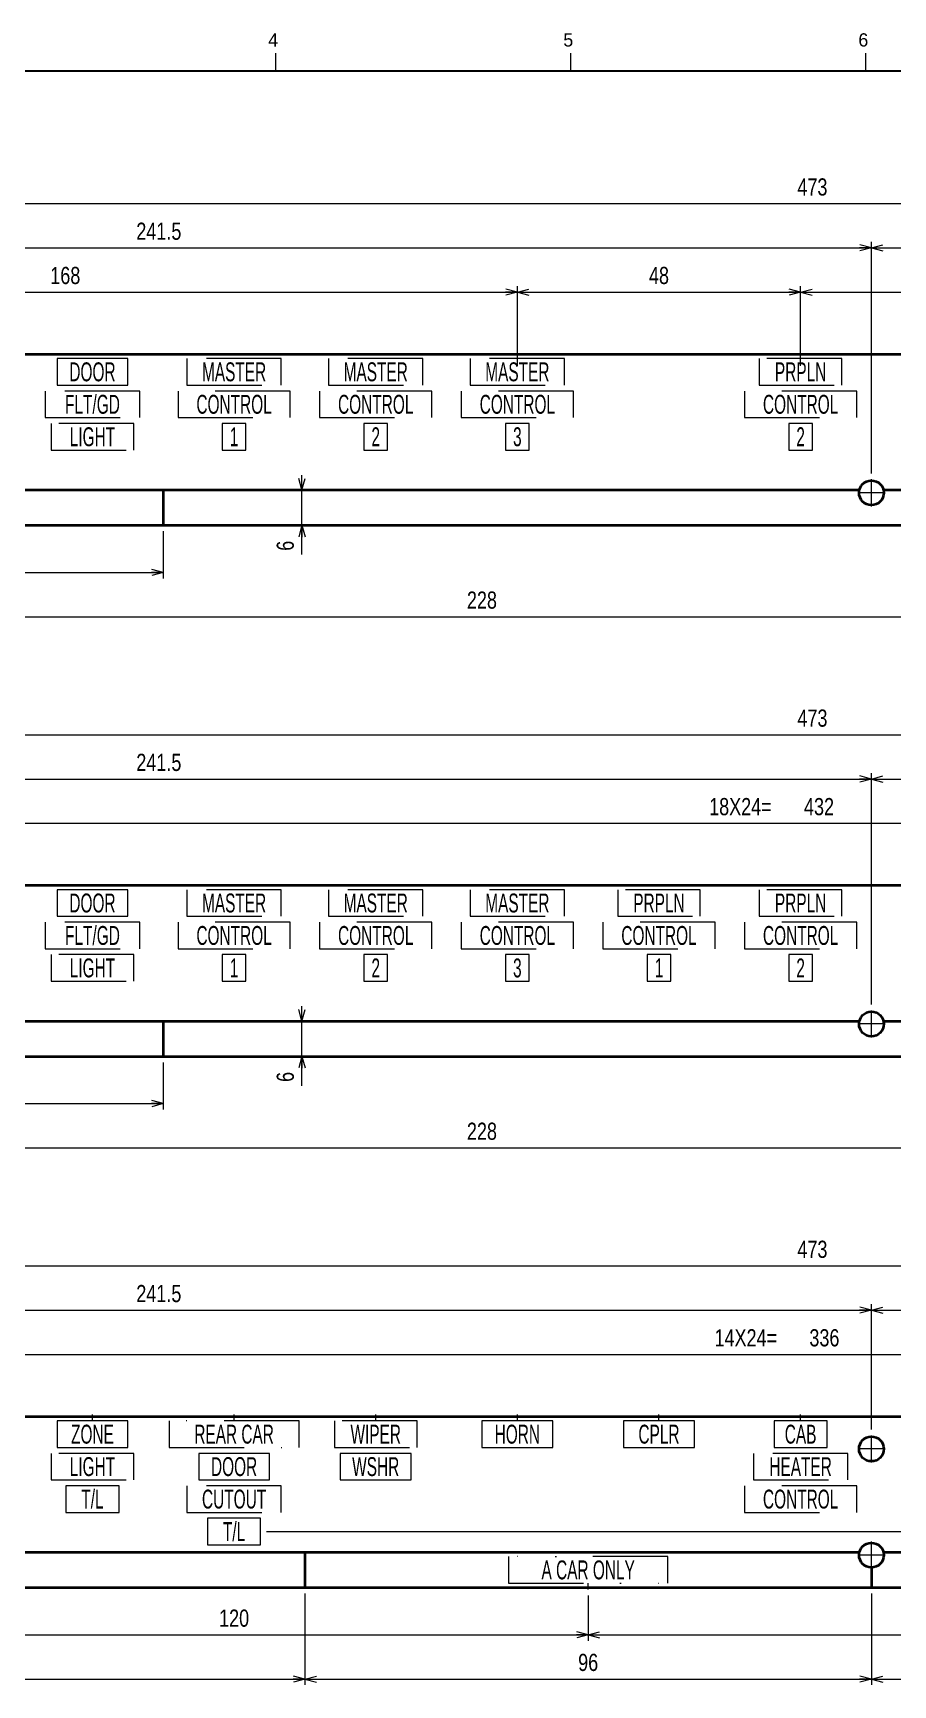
# Model space of a CAD drawing. Header units: millimetres. Extents: x 10 to 832, y 7 to 590.
# Drawn here: x 194.4 to 340.1, y 310.5 to 590.4 of the extents above; entities that cross this region are included whole.
import ezdxf
from ezdxf.enums import TextEntityAlignment as Align

# ---------------------------------------------------------------- set-up
doc = ezdxf.new("R2010")
doc.units = ezdxf.units.MM
doc.linetypes.add('DASHDOT', pattern=[25.3, 12.7, -6.3, 0, -6.3])
doc.linetypes.add('DIVIDE', pattern=[31.6, 12.7, -6.3, 0, -6.3, 0, -6.3])
for name, color, linetype in [('GR1_03', 7, 'Continuous'), ('GR1_08', 7, 'Continuous'), ('GR1_16', 7, 'Continuous'), ('図面枠B6M', 7, 'Continuous')]:
    doc.layers.add(name, color=color, linetype=linetype)
doc.styles.add('HG丸ｺﾞｼｯｸM-PRO', font='')
doc.styles.get('HG丸ｺﾞｼｯｸM-PRO').set_extended_font_data('HG丸ｺﾞｼｯｸM-PRO')

# ---------------------------------------------------------------- blocks, each defined once
blk = doc.blocks.new('BLKF023')
at = {"layer": '図面枠B6M', "color": 4, "linetype": 'Continuous', "lineweight": 13}
for p, q in [((235.5, 587), (235.5, 584)), ((285.5, 587), (285.5, 584)), ((335.5, 587), (335.5, 584))]:
    blk.add_line(p, q, dxfattribs=at)
at = {"layer": '図面枠B6M', "color": 2, "linetype": 'Continuous', "lineweight": 25}
blk.add_line((35.5, 584), (831.5, 584), dxfattribs=at)
at = {"layer": '図面枠B6M', "color": 4, "linetype": 'Continuous', "lineweight": 13, "style": 'HG丸ｺﾞｼｯｸM-PRO', "width": 1.003994}
for s, p in [('4', (234.29, 587.45)), ('5', (284.29, 587.45)), ('6', (334.29, 587.45))]:
    blk.add_text(s, height=2.25, dxfattribs=at).set_placement(p, align=Align.BOTTOM_LEFT)
blk = doc.blocks.new('FXTIP_ARROW_E')
at = {"color": 0, "linetype": 'Continuous', "lineweight": -2}
for q in [(-1, 0), (-0.97, 0.26), (-0.97, -0.26)]:
    blk.add_line((0, 0), q, dxfattribs=at)
blk = doc.blocks.new('FXTIP_ARROW_S')
at = {"color": 0, "linetype": 'Continuous', "lineweight": -2}
for q in [(-1, 0), (-0.97, 0.26), (-0.97, -0.26)]:
    blk.add_line((0, 0), q, dxfattribs=at)
blk = doc.blocks.new('BLKF038')
at = {"layer": 'GR1_03', "color": 4, "linetype": 'DIVIDE', "lineweight": 13}
for p, q in [((332.5, 349.76), (316.5, 349.76)), ((316.5, 349.76), (316.5, 345.26)), ((332.5, 345.26), (332.5, 349.76)), ((316.5, 345.26), (332.5, 345.26))]:
    blk.add_line(p, q, dxfattribs=at)
blk = doc.blocks.new('BLKF043')
at = {"layer": 'GR1_03', "color": 4, "linetype": 'DIVIDE', "lineweight": 13}
for p, q in [((259.5, 355.26), (245.5, 355.26)), ((245.5, 355.26), (245.5, 350.76)), ((259.5, 350.76), (259.5, 355.26)), ((245.5, 350.76), (259.5, 350.76))]:
    blk.add_line(p, q, dxfattribs=at)
blk = doc.blocks.new('BLKF044')
at = {"layer": 'GR1_03', "color": 4, "linetype": 'DIVIDE', "lineweight": 13}
for p, q in [((211.5, 349.76), (197.5, 349.76)), ((197.5, 349.76), (197.5, 345.26)), ((211.5, 345.26), (211.5, 349.76)), ((197.5, 345.26), (211.5, 345.26))]:
    blk.add_line(p, q, dxfattribs=at)
blk = doc.blocks.new('BLKF048')
at = {"layer": 'GR1_03', "color": 4, "linetype": 'DIVIDE', "lineweight": 13}
for p, q in [((334, 344.26), (315, 344.26)), ((315, 344.26), (315, 339.76)), ((334, 339.76), (334, 344.26)), ((315, 339.76), (334, 339.76))]:
    blk.add_line(p, q, dxfattribs=at)
blk = doc.blocks.new('BLKF056')
at = {"layer": 'GR1_03', "color": 4, "linetype": 'DIVIDE', "lineweight": 13}
for p, q in [((306.5, 355.26), (294.5, 355.26)), ((294.5, 355.26), (294.5, 350.76)), ((306.5, 350.76), (306.5, 355.26)), ((294.5, 350.76), (306.5, 350.76))]:
    blk.add_line(p, q, dxfattribs=at)
blk = doc.blocks.new('BLKF057')
at = {"layer": 'GR1_03', "color": 4, "linetype": 'DIVIDE', "lineweight": 13}
for p, q in [((282.5, 355.26), (270.5, 355.26)), ((270.5, 355.26), (270.5, 350.76)), ((282.5, 350.76), (282.5, 355.26)), ((270.5, 350.76), (282.5, 350.76))]:
    blk.add_line(p, q, dxfattribs=at)
blk = doc.blocks.new('BLKF058')
at = {"layer": 'GR1_03', "color": 4, "linetype": 'DIVIDE', "lineweight": 13}
for p, q in [((258.5, 349.76), (246.5, 349.76)), ((246.5, 349.76), (246.5, 345.26)), ((258.5, 345.26), (258.5, 349.76)), ((246.5, 345.26), (258.5, 345.26))]:
    blk.add_line(p, q, dxfattribs=at)
blk = doc.blocks.new('BLKF059')
at = {"layer": 'GR1_03', "color": 4, "linetype": 'DIVIDE', "lineweight": 13}
for p, q in [((210.5, 355.26), (198.5, 355.26)), ((198.5, 355.26), (198.5, 350.76)), ((210.5, 350.76), (210.5, 355.26)), ((198.5, 350.76), (210.5, 350.76))]:
    blk.add_line(p, q, dxfattribs=at)
blk = doc.blocks.new('BLKF060')
at = {"layer": 'GR1_03', "color": 4, "linetype": 'DIVIDE', "lineweight": 13}
for p, q in [((209, 344.26), (200, 344.26)), ((200, 344.26), (200, 339.76)), ((209, 339.76), (209, 344.26)), ((200, 339.76), (209, 339.76))]:
    blk.add_line(p, q, dxfattribs=at)
blk = doc.blocks.new('BLKF063')
at = {"layer": 'GR1_03', "color": 4, "linetype": 'DIVIDE', "lineweight": 13}
for p, q in [((329, 355.26), (320, 355.26)), ((320, 355.26), (320, 350.76)), ((329, 350.76), (329, 355.26)), ((320, 350.76), (329, 350.76))]:
    blk.add_line(p, q, dxfattribs=at)
blk = doc.blocks.new('BLKF066')
at = {"layer": 'GR1_03', "color": 4, "linetype": 'DIVIDE', "lineweight": 13}
for p, q in [((302, 332.26), (275, 332.26)), ((275, 332.26), (275, 327.76)), ((302, 327.76), (302, 332.26)), ((275, 327.76), (302, 327.76))]:
    blk.add_line(p, q, dxfattribs=at)
blk = doc.blocks.new('BLKF187')
at = {"layer": 'GR1_03', "color": 4, "linetype": 'DIVIDE', "lineweight": 13}
for p, q in [((210.5, 445.26), (198.5, 445.26)), ((198.5, 445.26), (198.5, 440.76)), ((210.5, 440.76), (210.5, 445.26)), ((198.5, 440.76), (210.5, 440.76))]:
    blk.add_line(p, q, dxfattribs=at)
blk = doc.blocks.new('BLKF192')
at = {"layer": 'GR1_03', "color": 4, "linetype": 'DIVIDE', "lineweight": 13}
for p, q in [((212.5, 439.76), (196.5, 439.76)), ((196.5, 439.76), (196.5, 435.26)), ((212.5, 435.26), (212.5, 439.76)), ((196.5, 435.26), (212.5, 435.26))]:
    blk.add_line(p, q, dxfattribs=at)
blk = doc.blocks.new('BLKF193')
at = {"layer": 'GR1_03', "color": 4, "linetype": 'DIVIDE', "lineweight": 13}
for p, q in [((236.5, 445.26), (220.5, 445.26)), ((220.5, 445.26), (220.5, 440.76)), ((236.5, 440.76), (236.5, 445.26)), ((220.5, 440.76), (236.5, 440.76))]:
    blk.add_line(p, q, dxfattribs=at)
blk = doc.blocks.new('BLKF194')
at = {"layer": 'GR1_03', "color": 4, "linetype": 'DIVIDE', "lineweight": 13}
for p, q in [((260.5, 445.26), (244.5, 445.26)), ((244.5, 445.26), (244.5, 440.76)), ((260.5, 440.76), (260.5, 445.26)), ((244.5, 440.76), (260.5, 440.76))]:
    blk.add_line(p, q, dxfattribs=at)
blk = doc.blocks.new('BLKF195')
at = {"layer": 'GR1_03', "color": 4, "linetype": 'DIVIDE', "lineweight": 13}
for p, q in [((284.5, 445.26), (268.5, 445.26)), ((268.5, 445.26), (268.5, 440.76)), ((284.5, 440.76), (284.5, 445.26)), ((268.5, 440.76), (284.5, 440.76))]:
    blk.add_line(p, q, dxfattribs=at)
blk = doc.blocks.new('BLKF200')
at = {"layer": 'GR1_03', "color": 4, "linetype": 'DIVIDE', "lineweight": 13}
for p, q in [((331.5, 445.26), (317.5, 445.26)), ((317.5, 445.26), (317.5, 440.76)), ((331.5, 440.76), (331.5, 445.26)), ((317.5, 440.76), (331.5, 440.76))]:
    blk.add_line(p, q, dxfattribs=at)
blk = doc.blocks.new('BLKF201')
at = {"layer": 'GR1_03', "color": 4, "linetype": 'DIVIDE', "lineweight": 13}
for p, q in [((307.5, 445.26), (293.5, 445.26)), ((293.5, 445.26), (293.5, 440.76)), ((307.5, 440.76), (307.5, 445.26)), ((293.5, 440.76), (307.5, 440.76))]:
    blk.add_line(p, q, dxfattribs=at)
blk = doc.blocks.new('BLKF202')
at = {"layer": 'GR1_03', "color": 4, "linetype": 'DIVIDE', "lineweight": 13}
for p, q in [((211.5, 434.26), (197.5, 434.26)), ((197.5, 434.26), (197.5, 429.76)), ((211.5, 429.76), (211.5, 434.26)), ((197.5, 429.76), (211.5, 429.76))]:
    blk.add_line(p, q, dxfattribs=at)
blk = doc.blocks.new('BLKF212')
at = {"layer": 'GR1_03', "color": 4, "linetype": 'DIVIDE', "lineweight": 13}
for p, q in [((238, 439.76), (219, 439.76)), ((219, 439.76), (219, 435.26)), ((238, 435.26), (238, 439.76)), ((219, 435.26), (238, 435.26))]:
    blk.add_line(p, q, dxfattribs=at)
blk = doc.blocks.new('BLKF213')
at = {"layer": 'GR1_03', "color": 4, "linetype": 'DIVIDE', "lineweight": 13}
for p, q in [((262, 439.76), (243, 439.76)), ((243, 439.76), (243, 435.26)), ((262, 435.26), (262, 439.76)), ((243, 435.26), (262, 435.26))]:
    blk.add_line(p, q, dxfattribs=at)
blk = doc.blocks.new('BLKF214')
at = {"layer": 'GR1_03', "color": 4, "linetype": 'DIVIDE', "lineweight": 13}
for p, q in [((286, 439.76), (267, 439.76)), ((267, 439.76), (267, 435.26)), ((286, 435.26), (286, 439.76)), ((267, 435.26), (286, 435.26))]:
    blk.add_line(p, q, dxfattribs=at)
blk = doc.blocks.new('BLKF215')
at = {"layer": 'GR1_03', "color": 4, "linetype": 'DIVIDE', "lineweight": 13}
for p, q in [((310, 439.76), (291, 439.76)), ((291, 439.76), (291, 435.26)), ((310, 435.26), (310, 439.76)), ((291, 435.26), (310, 435.26))]:
    blk.add_line(p, q, dxfattribs=at)
blk = doc.blocks.new('BLKF216')
at = {"layer": 'GR1_03', "color": 4, "linetype": 'DIVIDE', "lineweight": 13}
for p, q in [((334, 439.76), (315, 439.76)), ((315, 439.76), (315, 435.26)), ((334, 435.26), (334, 439.76)), ((315, 435.26), (334, 435.26))]:
    blk.add_line(p, q, dxfattribs=at)
blk = doc.blocks.new('BLKF222')
at = {"layer": 'GR1_03', "color": 4, "linetype": 'DIVIDE', "lineweight": 13}
for p, q in [((230.5, 434.26), (226.5, 434.26)), ((226.5, 434.26), (226.5, 429.76)), ((230.5, 429.76), (230.5, 434.26)), ((226.5, 429.76), (230.5, 429.76))]:
    blk.add_line(p, q, dxfattribs=at)
blk = doc.blocks.new('BLKF223')
at = {"layer": 'GR1_03', "color": 4, "linetype": 'DIVIDE', "lineweight": 13}
for p, q in [((254.5, 434.26), (250.5, 434.26)), ((250.5, 434.26), (250.5, 429.76)), ((254.5, 429.76), (254.5, 434.26)), ((250.5, 429.76), (254.5, 429.76))]:
    blk.add_line(p, q, dxfattribs=at)
blk = doc.blocks.new('BLKF224')
at = {"layer": 'GR1_03', "color": 4, "linetype": 'DIVIDE', "lineweight": 13}
for p, q in [((278.5, 434.26), (274.5, 434.26)), ((274.5, 434.26), (274.5, 429.76)), ((278.5, 429.76), (278.5, 434.26)), ((274.5, 429.76), (278.5, 429.76))]:
    blk.add_line(p, q, dxfattribs=at)
blk = doc.blocks.new('BLKF225')
at = {"layer": 'GR1_03', "color": 4, "linetype": 'DIVIDE', "lineweight": 13}
for p, q in [((302.5, 434.26), (298.5, 434.26)), ((298.5, 434.26), (298.5, 429.76)), ((302.5, 429.76), (302.5, 434.26)), ((298.5, 429.76), (302.5, 429.76))]:
    blk.add_line(p, q, dxfattribs=at)
blk = doc.blocks.new('BLKF226')
at = {"layer": 'GR1_03', "color": 4, "linetype": 'DIVIDE', "lineweight": 13}
for p, q in [((326.5, 434.26), (322.5, 434.26)), ((322.5, 434.26), (322.5, 429.76)), ((326.5, 429.76), (326.5, 434.26)), ((322.5, 429.76), (326.5, 429.76))]:
    blk.add_line(p, q, dxfattribs=at)
blk = doc.blocks.new('BLKF245')
at = {"layer": 'GR1_03', "color": 4, "linetype": 'DIVIDE', "lineweight": 13}
for p, q in [((210.5, 535.26), (198.5, 535.26)), ((198.5, 535.26), (198.5, 530.76)), ((210.5, 530.76), (210.5, 535.26)), ((198.5, 530.76), (210.5, 530.76))]:
    blk.add_line(p, q, dxfattribs=at)
blk = doc.blocks.new('BLKF249')
at = {"layer": 'GR1_03', "color": 4, "linetype": 'DIVIDE', "lineweight": 13}
for p, q in [((212.5, 529.76), (196.5, 529.76)), ((196.5, 529.76), (196.5, 525.26)), ((212.5, 525.26), (212.5, 529.76)), ((196.5, 525.26), (212.5, 525.26))]:
    blk.add_line(p, q, dxfattribs=at)
blk = doc.blocks.new('BLKF250')
at = {"layer": 'GR1_03', "color": 4, "linetype": 'DIVIDE', "lineweight": 13}
for p, q in [((236.5, 535.26), (220.5, 535.26)), ((220.5, 535.26), (220.5, 530.76)), ((236.5, 530.76), (236.5, 535.26)), ((220.5, 530.76), (236.5, 530.76))]:
    blk.add_line(p, q, dxfattribs=at)
blk = doc.blocks.new('BLKF251')
at = {"layer": 'GR1_03', "color": 4, "linetype": 'DIVIDE', "lineweight": 13}
for p, q in [((260.5, 535.26), (244.5, 535.26)), ((244.5, 535.26), (244.5, 530.76)), ((260.5, 530.76), (260.5, 535.26)), ((244.5, 530.76), (260.5, 530.76))]:
    blk.add_line(p, q, dxfattribs=at)
blk = doc.blocks.new('BLKF252')
at = {"layer": 'GR1_03', "color": 4, "linetype": 'DIVIDE', "lineweight": 13}
for p, q in [((284.5, 535.26), (268.5, 535.26)), ((268.5, 535.26), (268.5, 530.76)), ((284.5, 530.76), (284.5, 535.26)), ((268.5, 530.76), (284.5, 530.76))]:
    blk.add_line(p, q, dxfattribs=at)
blk = doc.blocks.new('BLKF256')
at = {"layer": 'GR1_03', "color": 4, "linetype": 'DIVIDE', "lineweight": 13}
for p, q in [((331.5, 535.26), (317.5, 535.26)), ((317.5, 535.26), (317.5, 530.76)), ((331.5, 530.76), (331.5, 535.26)), ((317.5, 530.76), (331.5, 530.76))]:
    blk.add_line(p, q, dxfattribs=at)
blk = doc.blocks.new('BLKF257')
at = {"layer": 'GR1_03', "color": 4, "linetype": 'DIVIDE', "lineweight": 13}
for p, q in [((211.5, 524.26), (197.5, 524.26)), ((197.5, 524.26), (197.5, 519.76)), ((211.5, 519.76), (211.5, 524.26)), ((197.5, 519.76), (211.5, 519.76))]:
    blk.add_line(p, q, dxfattribs=at)
blk = doc.blocks.new('BLKF266')
at = {"layer": 'GR1_03', "color": 4, "linetype": 'DIVIDE', "lineweight": 13}
for p, q in [((238, 529.76), (219, 529.76)), ((219, 529.76), (219, 525.26)), ((238, 525.26), (238, 529.76)), ((219, 525.26), (238, 525.26))]:
    blk.add_line(p, q, dxfattribs=at)
blk = doc.blocks.new('BLKF267')
at = {"layer": 'GR1_03', "color": 4, "linetype": 'DIVIDE', "lineweight": 13}
for p, q in [((262, 529.76), (243, 529.76)), ((243, 529.76), (243, 525.26)), ((262, 525.26), (262, 529.76)), ((243, 525.26), (262, 525.26))]:
    blk.add_line(p, q, dxfattribs=at)
blk = doc.blocks.new('BLKF268')
at = {"layer": 'GR1_03', "color": 4, "linetype": 'DIVIDE', "lineweight": 13}
for p, q in [((286, 529.76), (267, 529.76)), ((267, 529.76), (267, 525.26)), ((286, 525.26), (286, 529.76)), ((267, 525.26), (286, 525.26))]:
    blk.add_line(p, q, dxfattribs=at)
blk = doc.blocks.new('BLKF269')
at = {"layer": 'GR1_03', "color": 4, "linetype": 'DIVIDE', "lineweight": 13}
for p, q in [((334, 529.76), (315, 529.76)), ((315, 529.76), (315, 525.26)), ((334, 525.26), (334, 529.76)), ((315, 525.26), (334, 525.26))]:
    blk.add_line(p, q, dxfattribs=at)
blk = doc.blocks.new('BLKF274')
at = {"layer": 'GR1_03', "color": 4, "linetype": 'DIVIDE', "lineweight": 13}
for p, q in [((230.5, 524.26), (226.5, 524.26)), ((226.5, 524.26), (226.5, 519.76)), ((230.5, 519.76), (230.5, 524.26)), ((226.5, 519.76), (230.5, 519.76))]:
    blk.add_line(p, q, dxfattribs=at)
blk = doc.blocks.new('BLKF275')
at = {"layer": 'GR1_03', "color": 4, "linetype": 'DIVIDE', "lineweight": 13}
for p, q in [((254.5, 524.26), (250.5, 524.26)), ((250.5, 524.26), (250.5, 519.76)), ((254.5, 519.76), (254.5, 524.26)), ((250.5, 519.76), (254.5, 519.76))]:
    blk.add_line(p, q, dxfattribs=at)
blk = doc.blocks.new('BLKF276')
at = {"layer": 'GR1_03', "color": 4, "linetype": 'DIVIDE', "lineweight": 13}
for p, q in [((278.5, 524.26), (274.5, 524.26)), ((274.5, 524.26), (274.5, 519.76)), ((278.5, 519.76), (278.5, 524.26)), ((274.5, 519.76), (278.5, 519.76))]:
    blk.add_line(p, q, dxfattribs=at)
blk = doc.blocks.new('BLKF277')
at = {"layer": 'GR1_03', "color": 4, "linetype": 'DIVIDE', "lineweight": 13}
for p, q in [((326.5, 524.26), (322.5, 524.26)), ((322.5, 524.26), (322.5, 519.76)), ((326.5, 519.76), (326.5, 524.26)), ((322.5, 519.76), (326.5, 519.76))]:
    blk.add_line(p, q, dxfattribs=at)
blk = doc.blocks.new('BLKF291')
at = {"layer": 'GR1_03', "color": 4, "linetype": 'DIVIDE', "lineweight": 13}
for p, q in [((236.5, 344.26), (220.5, 344.26)), ((220.5, 344.26), (220.5, 339.76)), ((236.5, 339.76), (236.5, 344.26)), ((220.5, 339.76), (236.5, 339.76))]:
    blk.add_line(p, q, dxfattribs=at)
blk = doc.blocks.new('BLKF292')
at = {"layer": 'GR1_03', "color": 4, "linetype": 'DIVIDE', "lineweight": 13}
for p, q in [((233, 338.76), (224, 338.76)), ((224, 338.76), (224, 334.26)), ((233, 334.26), (233, 338.76)), ((224, 334.26), (233, 334.26))]:
    blk.add_line(p, q, dxfattribs=at)
blk = doc.blocks.new('BLKF293')
at = {"layer": 'GR1_03', "color": 4, "linetype": 'DIVIDE', "lineweight": 13}
for p, q in [((234.5, 349.76), (222.5, 349.76)), ((222.5, 349.76), (222.5, 345.26)), ((234.5, 345.26), (234.5, 349.76)), ((222.5, 345.26), (234.5, 345.26))]:
    blk.add_line(p, q, dxfattribs=at)
blk = doc.blocks.new('BLKF294')
at = {"layer": 'GR1_03', "color": 4, "linetype": 'DIVIDE', "lineweight": 13}
for p, q in [((239.5, 355.26), (217.5, 355.26)), ((217.5, 355.26), (217.5, 350.76)), ((239.5, 350.76), (239.5, 355.26)), ((217.5, 350.76), (239.5, 350.76))]:
    blk.add_line(p, q, dxfattribs=at)
blk = doc.blocks.new('BLKF304')
at = {"layer": 'GR1_08', "color": 3, "linetype": 'Continuous', "lineweight": 35}
for p, q in [((94, 536.01), (559, 536.01)), ((97.04, 513.01), (334.46, 513.01)), ((216.5, 513.01), (216.5, 507.01)), ((338.54, 513.01), (555.96, 513.01)), ((94, 507.01), (559, 507.01))]:
    blk.add_line(p, q, dxfattribs=at)
blk.add_circle((336.5, 512.51), 2.1, dxfattribs=at)
blk = doc.blocks.new('BLKF303')
at = {"layer": 'GR1_08', "color": 3, "linetype": 'Continuous', "lineweight": 35}
blk.add_blockref('BLKF304', (0, 0), dxfattribs=at)
blk = doc.blocks.new('BLKF306')
at = {"layer": 'GR1_08', "color": 3, "linetype": 'Continuous', "lineweight": 35}
for p, q in [((94, 446.01), (559, 446.01)), ((97.04, 423.01), (334.46, 423.01)), ((216.5, 423.01), (216.5, 417.01)), ((338.54, 423.01), (555.96, 423.01)), ((94, 417.01), (559, 417.01))]:
    blk.add_line(p, q, dxfattribs=at)
blk.add_circle((336.5, 422.51), 2.1, dxfattribs=at)
blk = doc.blocks.new('BLKF305')
at = {"layer": 'GR1_08', "color": 3, "linetype": 'Continuous', "lineweight": 35}
blk.add_blockref('BLKF306', (0, 0), dxfattribs=at)
blk = doc.blocks.new('BLKF308')
at = {"layer": 'GR1_08', "color": 3, "linetype": 'Continuous', "lineweight": 35}
for p, q in [((94, 356.01), (559, 356.01)), ((97.04, 333.01), (334.46, 333.01)), ((240.5, 333.01), (240.5, 327.01)), ((336.5, 330.41), (336.5, 327.01)), ((338.54, 333.01), (555.96, 333.01)), ((94, 327.01), (559, 327.01))]:
    blk.add_line(p, q, dxfattribs=at)
for centre in [(336.5, 350.51), (336.5, 332.51)]:
    blk.add_circle(centre, 2.1, dxfattribs=at)
blk = doc.blocks.new('BLKF307')
at = {"layer": 'GR1_08', "color": 3, "linetype": 'Continuous', "lineweight": 35}
blk.add_blockref('BLKF308', (0, 0), dxfattribs=at)

msp = doc.modelspace()

# ---------------------------------------------------------------- linework, layer by layer
at = {"layer": 'GR1_08', "color": 4, "linetype": 'DASHDOT', "lineweight": 13}
for p, q in [((338.8, 512.51), (334.2, 512.51)), ((336.5, 510.21), (336.5, 514.81)), ((336.5, 420.21), (336.5, 424.81)), ((338.8, 422.51), (334.2, 422.51)), ((204.5, 355.26), (204.5, 356.34)), ((228.5, 355.26), (228.5, 356.34)), ((252.5, 355.26), (252.5, 356.34)), ((276.5, 355.26), (276.5, 356.34)), ((300.5, 355.26), (300.5, 356.34)), ((324.5, 355.26), (324.5, 356.34)), ((338.8, 350.51), (334.2, 350.51)), ((336.5, 330.21), (336.5, 334.81)), ((338.8, 332.51), (334.2, 332.51)), ((288.5, 326.69), (288.5, 327.76))]:
    msp.add_line(p, q, dxfattribs=at)
at = {"layer": 'GR1_16', "color": 4, "linetype": 'Continuous', "lineweight": 13}
for p, q in [((90, 561.51), (563, 561.51)), ((336.5, 515.81), (336.5, 555.01)), ((95, 554.01), (336.5, 554.01)), ((336.5, 554.01), (360.5, 554.01)), ((108.5, 546.51), (276.5, 546.51)), ((276.5, 534.01), (276.5, 547.51)), ((276.5, 546.51), (324.5, 546.51)), ((324.5, 534.01), (324.5, 547.51)), ((324.5, 546.51), (372.5, 546.51)), ((240, 513.01), (240, 515.51)), ((240, 507.01), (240, 513.01)), ((240, 502.05), (240, 507.01)), ((216.5, 506.01), (216.5, 498.01)), ((90, 499.01), (216.5, 499.01)), ((156.5, 491.51), (384.5, 491.51)), ((90, 471.51), (563, 471.51)), ((336.5, 425.81), (336.5, 465.01)), ((95, 464.01), (336.5, 464.01)), ((336.5, 464.01), (360.5, 464.01)), ((108.5, 456.51), (540.5, 456.51)), ((240, 423.01), (240, 425.51)), ((240, 417.01), (240, 423.01)), ((216.5, 416.01), (216.5, 408.01)), ((240, 412.05), (240, 417.01)), ((90, 409.01), (216.5, 409.01)), ((156.5, 401.51), (384.5, 401.51)), ((90, 381.51), (563, 381.51)), ((95, 374.01), (336.5, 374.01)), ((336.5, 353.81), (336.5, 375.01)), ((336.5, 374.01), (558, 374.01)), ((156.5, 366.51), (492.5, 366.51)), ((234, 336.51), (598.5, 336.51)), ((240.5, 326.01), (240.5, 310.51)), ((288.5, 325.69), (288.5, 318.01)), ((336.5, 326.01), (336.5, 310.51)), ((168.5, 319.01), (288.5, 319.01)), ((288.5, 319.01), (408.5, 319.01)), ((90, 311.51), (240.5, 311.51)), ((240.5, 311.51), (336.5, 311.51)), ((336.5, 311.51), (480.5, 311.51))]:
    msp.add_line(p, q, dxfattribs=at)
at = {"layer": 'GR1_16', "color": 4, "linetype": 'DASHDOT', "lineweight": 13}
msp.add_line((336.5, 348.21), (336.5, 352.81), dxfattribs=at)

# ---------------------------------------------------------------- block references
at = {"layer": 'GR1_03', "color": 4, "linetype": 'DIVIDE', "lineweight": 13}
for name in ['BLKF245', 'BLKF250', 'BLKF251', 'BLKF252', 'BLKF256', 'BLKF249', 'BLKF266', 'BLKF267', 'BLKF268', 'BLKF269', 'BLKF257', 'BLKF274', 'BLKF275', 'BLKF276', 'BLKF277', 'BLKF187', 'BLKF193', 'BLKF194', 'BLKF195', 'BLKF201', 'BLKF200', 'BLKF192', 'BLKF212', 'BLKF213', 'BLKF214', 'BLKF215', 'BLKF216', 'BLKF202', 'BLKF222', 'BLKF223', 'BLKF224', 'BLKF225', 'BLKF226', 'BLKF059', 'BLKF294', 'BLKF043', 'BLKF057', 'BLKF056', 'BLKF063', 'BLKF044', 'BLKF293', 'BLKF058', 'BLKF038', 'BLKF060', 'BLKF291', 'BLKF048', 'BLKF292', 'BLKF066']:
    msp.add_blockref(name, (0, 0), dxfattribs=at)
at = {"layer": 'GR1_08', "color": 3, "linetype": 'Continuous', "lineweight": 35}
for name in ['BLKF303', 'BLKF305', 'BLKF307']:
    msp.add_blockref(name, (0, 0), dxfattribs=at)
at = {"layer": 'GR1_16', "color": 4, "linetype": 'Continuous', "lineweight": 13, "xscale": 2, "yscale": 2}
for name, p, rotation in [('FXTIP_ARROW_E', (336.5, 554.01), 360), ('FXTIP_ARROW_S', (336.5, 554.01), 180), ('FXTIP_ARROW_E', (276.5, 546.51), 360), ('FXTIP_ARROW_S', (276.5, 546.51), 180), ('FXTIP_ARROW_E', (324.5, 546.51), 360), ('FXTIP_ARROW_S', (324.5, 546.51), 180), ('FXTIP_ARROW_S', (240, 513.01), 270), ('FXTIP_ARROW_E', (240, 507.01), 90), ('FXTIP_ARROW_E', (216.5, 499.01), 360), ('FXTIP_ARROW_E', (336.5, 464.01), 360), ('FXTIP_ARROW_S', (336.5, 464.01), 180), ('FXTIP_ARROW_S', (240, 423.01), 270), ('FXTIP_ARROW_E', (240, 417.01), 90), ('FXTIP_ARROW_E', (216.5, 409.01), 360), ('FXTIP_ARROW_E', (336.5, 374.01), 360), ('FXTIP_ARROW_S', (336.5, 374.01), 180), ('FXTIP_ARROW_E', (288.5, 319.01), 360), ('FXTIP_ARROW_S', (288.5, 319.01), 180), ('FXTIP_ARROW_E', (240.5, 311.51), 360), ('FXTIP_ARROW_S', (240.5, 311.51), 180), ('FXTIP_ARROW_E', (336.5, 311.51), 360), ('FXTIP_ARROW_S', (336.5, 311.51), 180)]:
    msp.add_blockref(name, p, dxfattribs=dict(at, rotation=rotation))
at = {"layer": '図面枠B6M', "color": 4, "linetype": 'Continuous', "lineweight": 13}
msp.add_blockref('BLKF023', (0, 0), dxfattribs=at)

# ---------------------------------------------------------------- texts
at = {"layer": 'GR1_08', "color": 3, "linetype": 'Continuous', "lineweight": 35, "style": 'HG丸ｺﾞｼｯｸM-PRO'}
for s, width, p in [('DOOR', 0.60989, (204.5, 533.01)), ('MASTER', 0.60993, (228.5, 533.01)), ('MASTER', 0.60993, (252.5, 533.01)), ('MASTER', 0.60993, (276.5, 533.01)), ('PRPLN', 0.610684, (324.5, 533.01)), ('FLT/GD', 0.611526, (204.5, 527.51)), ('CONTROL', 0.610162, (228.5, 527.51)), ('CONTROL', 0.610162, (252.5, 527.51)), ('CONTROL', 0.610162, (276.5, 527.51)), ('CONTROL', 0.610162, (324.5, 527.51)), ('LIGHT', 0.610954, (204.5, 522.01)), ('1', 0.60898, (228.5, 522.01)), ('2', 0.60898, (252.5, 522.01)), ('3', 0.60898, (276.5, 522.01)), ('2', 0.60898, (324.5, 522.01)), ('DOOR', 0.60989, (204.5, 443.01)), ('MASTER', 0.60993, (228.5, 443.01)), ('MASTER', 0.60993, (252.5, 443.01)), ('MASTER', 0.60993, (276.5, 443.01)), ('PRPLN', 0.610684, (300.5, 443.01)), ('PRPLN', 0.610684, (324.5, 443.01)), ('FLT/GD', 0.611526, (204.5, 437.51)), ('CONTROL', 0.610162, (228.5, 437.51)), ('CONTROL', 0.610162, (252.5, 437.51)), ('CONTROL', 0.610162, (276.5, 437.51)), ('CONTROL', 0.610162, (300.5, 437.51)), ('CONTROL', 0.610162, (324.5, 437.51)), ('LIGHT', 0.610954, (204.5, 432.01)), ('1', 0.60898, (228.5, 432.01)), ('2', 0.60898, (252.5, 432.01)), ('3', 0.60898, (276.5, 432.01)), ('1', 0.60898, (300.5, 432.01)), ('2', 0.60898, (324.5, 432.01)), ('ZONE', 0.60941, (204.5, 353.01)), ('REAR CAR', 0.609532, (228.5, 353.01)), ('WIPER', 0.609625, (252.5, 353.01)), ('HORN', 0.610236, (276.5, 353.01)), ('CPLR', 0.61048, (300.5, 353.01)), ('CAB', 0.610667, (324.5, 353.01)), ('LIGHT', 0.610954, (204.5, 347.51)), ('DOOR', 0.60989, (228.5, 347.51)), ('WSHR', 0.611037, (252.5, 347.51)), ('HEATER', 0.609815, (324.5, 347.51)), ('T/L', 0.611238, (204.5, 342.01)), ('CUTOUT', 0.610568, (228.5, 342.01)), ('CONTROL', 0.610162, (324.5, 342.01)), ('T/L', 0.611238, (228.5, 336.51)), ('A CAR ONLY', 0.610068, (288.5, 330.01))]:
    msp.add_text(s, height=3.2, dxfattribs=dict(at, width=width)).set_placement(p, align=Align.MIDDLE_CENTER)
at = {"layer": 'GR1_16', "color": 3, "linetype": 'Continuous', "lineweight": 35, "style": 'HG丸ｺﾞｼｯｸM-PRO'}
for s, height, rotation, width, p in [('473', 2.909, 0, 0.784542, (326.5, 562.01)), ('241.5', 2.909, 0, 0.7847, (215.75, 554.51)), ('168', 2.909, 0, 0.784542, (199.9, 547.01)), ('48', 2.909, 0, 0.784542, (300.5, 547.01)), ('6', 2.91, 90, 0.784542, (239.5, 503.54)), ('228', 2.909, 0, 0.784542, (270.5, 492.01)), ('473', 2.909, 0, 0.784542, (326.5, 472.01)), ('241.5', 2.909, 0, 0.7847, (215.75, 464.51)), ('18X24=', 2.909, 0, 0.783889, (314.3, 457.01)), ('432', 2.909, 0, 0.784542, (327.62, 457.01)), ('6', 2.91, 90, 0.784542, (239.5, 413.54)), ('228', 2.909, 0, 0.784542, (270.5, 402.01)), ('473', 2.909, 0, 0.784542, (326.5, 382.01)), ('241.5', 2.909, 0, 0.7847, (215.75, 374.51)), ('14X24=', 2.909, 0, 0.783889, (315.21, 367.01)), ('336', 2.909, 0, 0.784542, (328.53, 367.01)), ('120', 2.909, 0, 0.784542, (228.5, 319.51)), ('96', 2.909, 0, 0.784542, (288.5, 312.01))]:
    msp.add_text(s, height=height, rotation=rotation, dxfattribs=dict(at, width=width)).set_placement(p, align=Align.BOTTOM_CENTER)

doc.saveas('drawing.dxf')
